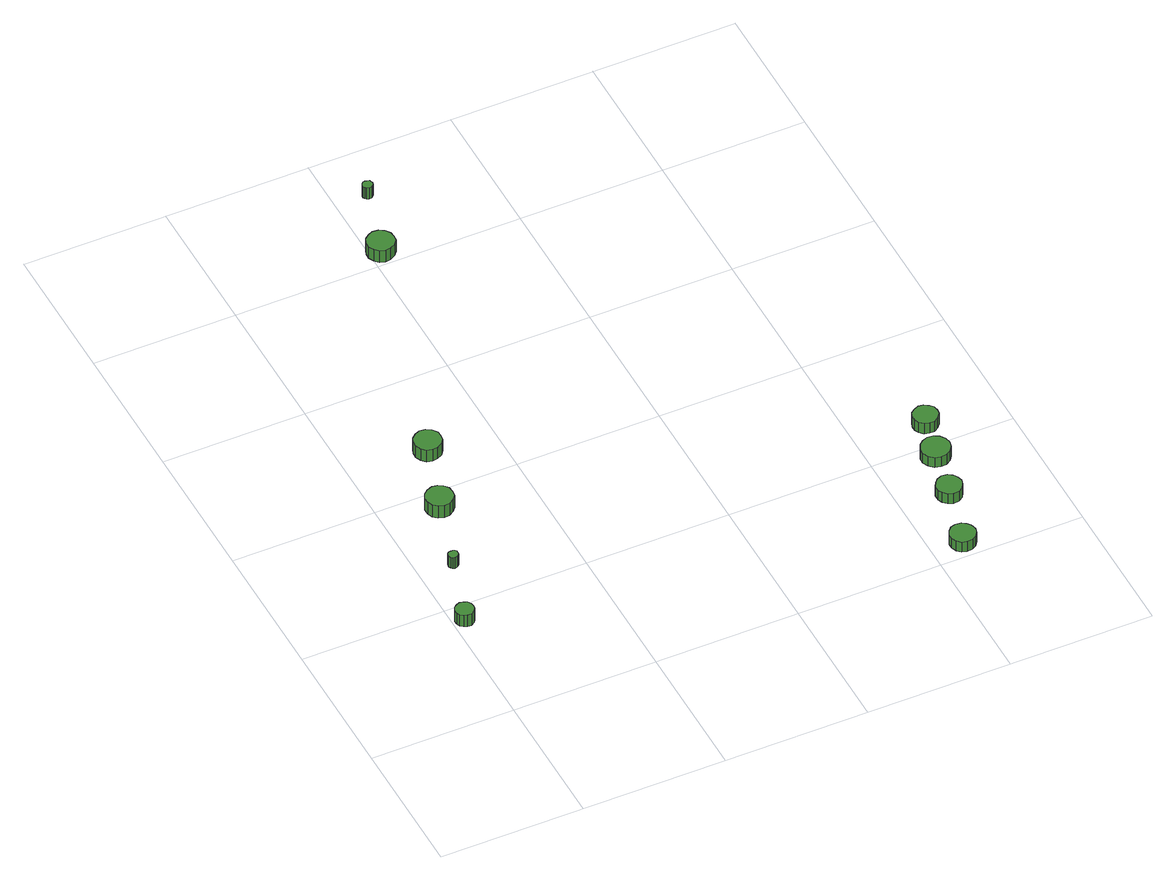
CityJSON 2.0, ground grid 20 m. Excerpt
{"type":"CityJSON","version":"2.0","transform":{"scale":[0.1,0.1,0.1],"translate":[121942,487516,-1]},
"CityObjects":{
"tree1":{"type":"SolitaryVegetationObject","attributes":{"function":"something"},"geometry":[{"type":"MultiSurface","lod":"1","boundaries":[[[0,1,2,3,4,5,6,7,8,9,10,11,12,13,14]],[[15,16,17,18,19,20,21,22,23,24,25,26,27,28,29]],[[0,29,28,1]],[[1,28,27,2]],[[2,27,26,3]],[[3,26,25,4]],[[4,25,24,5]],[[5,24,23,6]],[[6,23,22,7]],[[7,22,21,8]],[[8,21,20,9]],[[9,20,19,10]],[[10,19,18,11]],[[11,18,17,12]],[[12,17,16,13]],[[13,16,15,14]],[[14,15,29,0]]]}]},
"tree2":{"type":"SolitaryVegetationObject","attributes":{"function":"something"},"geometry":[{"type":"MultiSurface","lod":"1","boundaries":[[[30,31,32,33,34,35,36,37,38,39,40,41,42,43,44]],[[45,46,47,48,49,50,51,52,53,54,55,56,57,58,59]],[[30,59,58,31]],[[31,58,57,32]],[[32,57,56,33]],[[33,56,55,34]],[[34,55,54,35]],[[35,54,53,36]],[[36,53,52,37]],[[37,52,51,38]],[[38,51,50,39]],[[39,50,49,40]],[[40,49,48,41]],[[41,48,47,42]],[[42,47,46,43]],[[43,46,45,44]],[[44,45,59,30]]]}]},
"tree3":{"type":"SolitaryVegetationObject","attributes":{"function":"something"},"geometry":[{"type":"MultiSurface","lod":"1","boundaries":[[[60,61,62,63,64,65,66,67,68,69,70,71,72,73,74]],[[75,76,77,78,79,80,81,82,83,84,85,86,87,88,89]],[[60,89,88,61]],[[61,88,87,62]],[[62,87,86,63]],[[63,86,85,64]],[[64,85,84,65]],[[65,84,83,66]],[[66,83,82,67]],[[67,82,81,68]],[[68,81,80,69]],[[69,80,79,70]],[[70,79,78,71]],[[71,78,77,72]],[[72,77,76,73]],[[73,76,75,74]],[[74,75,89,60]]]}]},
"tree4":{"type":"SolitaryVegetationObject","attributes":{"function":"something"},"geometry":[{"type":"MultiSurface","lod":"1","boundaries":[[[90,91,92,93,94,95,96,97,98,99,100,101,102,103,104]],[[105,106,107,108,109,110,111,112,113,114,115,116,117,118,119]],[[90,119,118,91]],[[91,118,117,92]],[[92,117,116,93]],[[93,116,115,94]],[[94,115,114,95]],[[95,114,113,96]],[[96,113,112,97]],[[97,112,111,98]],[[98,111,110,99]],[[99,110,109,100]],[[100,109,108,101]],[[101,108,107,102]],[[102,107,106,103]],[[103,106,105,104]],[[104,105,119,90]]]}]},
"tree5":{"type":"SolitaryVegetationObject","attributes":{"function":"something"}},
"tree6":{"type":"SolitaryVegetationObject","attributes":{"function":"something"}},
"tree7":{"type":"SolitaryVegetationObject","attributes":{"function":"something"},"geometry":[{"type":"MultiSurface","lod":"1","boundaries":[[[120,121,122,123,124,125,126,127,128,129,130,131,132,133,134]],[[135,136,137,138,139,140,141,142,143,144,145,146,147,148,149]],[[120,149,148,121]],[[121,148,147,122]],[[122,147,146,123]],[[123,146,145,124]],[[124,145,144,125]],[[125,144,143,126]],[[126,143,142,127]],[[127,142,141,128]],[[128,141,140,129]],[[129,140,139,130]],[[130,139,138,131]],[[131,138,137,132]],[[132,137,136,133]],[[133,136,135,134]],[[134,135,149,120]]]}]},
"tree8":{"type":"SolitaryVegetationObject","attributes":{"function":"something"},"geometry":[{"type":"MultiSurface","lod":"1","boundaries":[[[150,151,152,153,154,155,156,157,158,159,160,161,162,163,164]],[[165,166,167,168,169,170,171,172,173,174,175,176,177,178,179]],[[150,179,178,151]],[[151,178,177,152]],[[152,177,176,153]],[[153,176,175,154]],[[154,175,174,155]],[[155,174,173,156]],[[156,173,172,157]],[[157,172,171,158]],[[158,171,170,159]],[[159,170,169,160]],[[160,169,168,161]],[[161,168,167,162]],[[162,167,166,163]],[[163,166,165,164]],[[164,165,179,150]]]}]},
"tree9":{"type":"SolitaryVegetationObject","attributes":{"function":"something"},"geometry":[{"type":"MultiSurface","lod":"1","boundaries":[[[180,181,182,183,184,185,186,187,188,189,190,191,192,193,194]],[[195,196,197,198,199,200,201,202,203,204,205,206,207,208,209]],[[180,209,208,181]],[[181,208,207,182]],[[182,207,206,183]],[[183,206,205,184]],[[184,205,204,185]],[[185,204,203,186]],[[186,203,202,187]],[[187,202,201,188]],[[188,201,200,189]],[[189,200,199,190]],[[190,199,198,191]],[[191,198,197,192]],[[192,197,196,193]],[[193,196,195,194]],[[194,195,209,180]]]}]},
"tree10":{"type":"SolitaryVegetationObject","attributes":{"function":"something"},"geometry":[{"type":"MultiSurface","lod":"1","boundaries":[[[210,211,212,213,214,215,216,217,218,219,220,221,222,223,224]],[[225,226,227,228,229,230,231,232,233,234,235,236,237,238,239]],[[210,239,238,211]],[[211,238,237,212]],[[212,237,236,213]],[[213,236,235,214]],[[214,235,234,215]],[[215,234,233,216]],[[216,233,232,217]],[[217,232,231,218]],[[218,231,230,219]],[[219,230,229,220]],[[220,229,228,221]],[[221,228,227,222]],[[222,227,226,223]],[[223,226,225,224]],[[224,225,239,210]]]}]},
"tree11":{"type":"SolitaryVegetationObject","attributes":{"function":"something"},"geometry":[{"type":"MultiSurface","lod":"1","boundaries":[[[240,241,242,243,244,245,246,247,248,249,250,251,252,253,254]],[[255,256,257,258,259,260,261,262,263,264,265,266,267,268,269]],[[240,269,268,241]],[[241,268,267,242]],[[242,267,266,243]],[[243,266,265,244]],[[244,265,264,245]],[[245,264,263,246]],[[246,263,262,247]],[[247,262,261,248]],[[248,261,260,249]],[[249,260,259,250]],[[250,259,258,251]],[[251,258,257,252]],[[252,257,256,253]],[[253,256,255,254]],[[254,255,269,240]]]}]},
"tree12":{"type":"SolitaryVegetationObject","attributes":{"function":"something"},"geometry":[{"type":"MultiSurface","lod":"1","boundaries":[[[270,271,272,273,274,275,276,277,278,279,280,281,282,283,284]],[[285,286,287,288,289,290,291,292,293,294,295,296,297,298,299]],[[270,299,298,271]],[[271,298,297,272]],[[272,297,296,273]],[[273,296,295,274]],[[274,295,294,275]],[[275,294,293,276]],[[276,293,292,277]],[[277,292,291,278]],[[278,291,290,279]],[[279,290,289,280]],[[280,289,288,281]],[[281,288,287,282]],[[282,287,286,283]],[[283,286,285,284]],[[284,285,299,270]]]}]}
},
"vertices":[
[29,174,26],[28,179,26],[25,184,26],[20,186,26],[15,187,26],[10,185,26],[6,182,26],[4,177,26],[4,172,26],[6,167,26],[10,164,26],[15,162,26],[20,162,26],[25,165,26],[28,169,26],[28,169,6],[25,165,6],[20,162,6],[15,162,6],[10,164,6],[6,167,6],[4,172,6],[4,177,6],[6,182,6],[10,185,6],[15,187,6],[20,186,6],[25,184,6],[28,179,6],[29,174,6],
[54,271,25],[54,274,25],[52,276,25],[50,277,25],[47,277,25],[44,277,25],[42,275,25],[41,272,25],[41,270,25],[42,267,25],[44,265,25],[47,264,25],[50,265,25],[52,266,25],[54,268,25],[54,268,6],[52,266,6],[50,265,6],[47,264,6],[44,265,6],[42,267,6],[41,270,6],[41,272,6],[42,275,6],[44,277,6],[47,277,6],[50,277,6],[52,276,6],[54,274,6],[54,271,6],
[96,372,27],[95,380,27],[90,386,27],[83,390,27],[76,391,27],[68,388,27],[62,383,27],[59,376,27],[59,368,27],[62,361,27],[68,356,27],[76,353,27],[83,354,27],[90,358,27],[95,364,27],[95,364,6],[90,358,6],[83,354,6],[76,353,6],[68,356,6],[62,361,6],[59,368,6],[59,376,6],[62,383,6],[68,388,6],[76,391,6],[83,390,6],[90,386,6],[95,380,6],[96,372,6],
[128,471,26],[127,478,26],[122,485,26],[115,489,26],[107,490,26],[100,487,26],[94,482,26],[91,475,26],[91,467,26],[94,460,26],[100,454,26],[107,452,26],[115,453,26],[122,457,26],[127,463,26],[127,463,6],[122,457,6],[115,453,6],[107,452,6],[100,454,6],[94,460,6],[91,467,6],[91,475,6],[94,482,6],[100,487,6],[107,490,6],[115,489,6],[122,485,6],[127,478,6],[128,471,6],
[234,823,26],[233,830,26],[228,837,26],[221,841,26],[213,842,26],[206,839,26],[200,834,26],[197,827,26],[197,819,26],[200,812,26],[206,806,26],[213,804,26],[221,805,26],[228,809,26],[233,815,26],[233,815,6],[228,809,6],[221,805,6],[213,804,6],[206,806,6],[200,812,6],[197,819,6],[197,827,6],[200,834,6],[206,839,6],[213,842,6],[221,841,6],[228,837,6],[233,830,6],[234,823,6],
[253,923,25],[252,926,25],[251,928,25],[248,929,25],[245,930,25],[242,929,25],[240,927,25],[239,924,25],[239,921,25],[240,919,25],[242,917,25],[245,916,25],[248,916,25],[251,918,25],[252,920,25],[252,920,6],[251,918,6],[248,916,6],[245,916,6],[242,917,6],[240,919,6],[239,921,6],[239,924,6],[240,927,6],[242,929,6],[245,930,6],[248,929,6],[251,928,6],[252,926,6],[253,923,6],
[661,24,24],[659,32,24],[655,37,24],[649,41,24],[641,42,24],[634,40,24],[629,35,24],[626,28,24],[626,21,24],[629,14,24],[634,9,24],[641,7,24],[649,8,24],[655,11,24],[659,17,24],[659,17,7],[655,11,7],[649,8,7],[641,7,7],[634,9,7],[629,14,7],[626,21,7],[626,28,7],[629,35,7],[634,40,7],[641,42,7],[649,41,7],[655,37,7],[659,32,7],[661,24,7],
[684,111,24],[682,118,24],[678,124,24],[672,128,24],[664,129,24],[657,126,24],[652,121,24],[649,115,24],[649,107,24],[652,101,24],[657,96,24],[664,93,24],[672,94,24],[678,98,24],[682,104,24],[682,104,7],[678,98,7],[672,94,7],[664,93,7],[657,96,7],[652,101,7],[649,107,7],[649,115,7],[652,121,7],[657,126,7],[664,129,7],[672,128,7],[678,124,7],[682,118,7],[684,111,7],
[701,180,24],[699,188,24],[694,195,24],[687,199,24],[679,200,24],[671,197,24],[665,192,24],[661,184,24],[661,176,24],[665,168,24],[671,162,24],[679,160,24],[687,161,24],[694,165,24],[699,172,24],[699,172,7],[694,165,7],[687,161,7],[679,160,7],[671,162,7],[665,168,7],[661,176,7],[661,184,7],[665,192,7],[671,197,7],[679,200,7],[687,199,7],[694,195,7],[699,188,7],[701,180,7],
[712,238,25],[711,245,25],[706,250,25],[700,254,25],[693,255,25],[686,252,25],[681,248,25],[678,241,25],[678,234,25],[681,228,25],[686,223,25],[693,221,25],[700,221,25],[706,225,25],[711,231,25],[711,231,7],[706,225,7],[700,221,7],[693,221,7],[686,223,7],[681,228,7],[678,234,7],[678,241,7],[681,248,7],[686,252,7],[693,255,7],[700,254,7],[706,250,7],[711,245,7],[712,238,7]
]}
